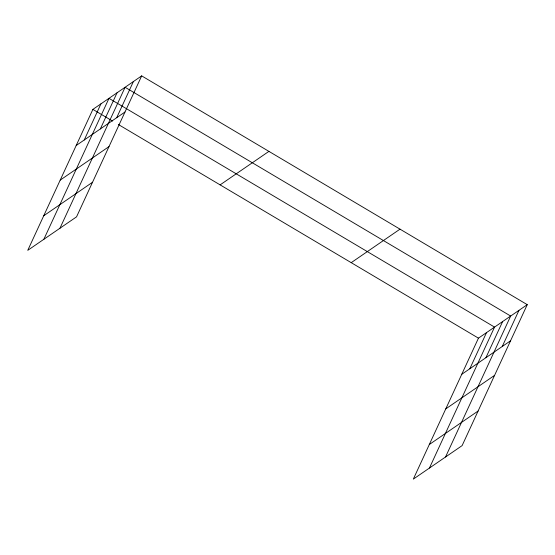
<?xml version="1.0" encoding="UTF-8"?>
<svg xmlns="http://www.w3.org/2000/svg" width="555" height="555" viewBox="0 0 555 555"><rect width="100%" height="100%" fill="white"/><g stroke="black" fill="none" stroke-linecap="round" stroke-linejoin="round"><path stroke-width="0.83" d="M141.678 75.882L92.886 109.384L27.75 250.347L76.548 216.845L141.678 75.882L527.25 304.653L462.114 445.616L413.322 479.118L478.452 338.155L527.25 304.653M84.235 139.992L100.934 103.854M43.852 239.288L108.988 98.332L494.56 327.096L429.424 468.059M100.337 128.933L117.036 92.803M59.954 228.237L125.09 87.274L510.662 316.045L445.526 457.008M116.689 117.716L133.38 81.578M469.808 368.763L486.506 332.625M485.909 357.704L502.608 321.574M502.261 346.486L518.953 310.349M76.188 145.514L124.979 112.02M60.204 180.111L108.995 146.61M43.734 215.749L92.532 182.255M220.12 184.877L268.918 151.383M351.218 262.661L400.009 229.159M461.76 374.285L510.551 340.791M445.776 408.882L494.567 375.381M429.306 444.52L478.098 411.026M92.886 109.384L112.512 121.032M118.333 124.48L478.452 338.155"/></g></svg>
